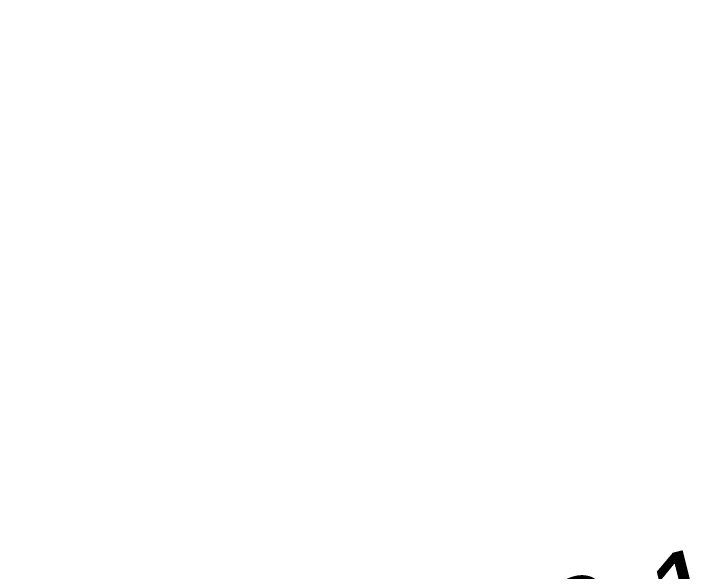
# Model space of a CAD drawing. Header units: metres. Extents: x -0.9 to 62, y -37.3 to 60.
# Drawn here: x 51.826 to 52.415, y 34.869 to 35.338 of the extents above; entities that cross this region are included whole.
import ezdxf

# ---------------------------------------------------------------- set-up
doc = ezdxf.new("R2010")
doc.units = ezdxf.units.M
doc.layers.add('A-ANNO-DIMS', color=7, linetype='Continuous', lineweight=5)
doc.layers.add('A-ANNO-DIMS-25', color=7, linetype='Continuous', lineweight=5)
doc.styles.add('Arial_2', font='arial.ttf', dxfattribs={"height": 0.075})
doc.dimstyles.new('Diagonal_-_2_mm_Arial_-_PRETO', dxfattribs={"dimscale": 0.3048, "dimtxt": 0.076519, "dimasz": 0.246063, "dimexe": 0.19685, "dimexo": 0.123031, "dimgap": 0.04101, "dimtad": 1, "dimrnd": 0.01, "dimzin": 0, "dimdsep": 46, "dimtxsty": 'Arial_2', "dimblk1": 'OBLIQUE', "dimblk2": 'OBLIQUE', "dimsah": 1, "dimcen": 0.09, "dimdle": 0.19685, "dimazin": 0, "dimtfac": 1, "dimtdec": 4, "dimtix": 1, "dimtmove": 0, "dimatfit": 3, "dimfxl": 1, "dimtvp": 1, "dimtolj": 1, "dimtzin": 0, "dimarcsym": 2})

# ---------------------------------------------------------------- blocks, each defined once
blk = doc.blocks.new('DIMBLOCK26-3D_DT_03')
at = {"layer": 'A-ANNO-DIMS-25'}
for p, q in [((52.4353, 34.78755), (52.4353, 34.84062)), ((52.34728, 34.76541), (52.34728, 34.81847)), ((52.34728, 34.76541), (52.4353, 34.78755)), ((52.4353, 34.78755), (52.4353, 34.52514)), ((52.34728, 34.76541), (52.34728, 34.50299))]:
    blk.add_line(p, q, dxfattribs=at)
at = {"layer": 'A-ANNO-DIMS-25', "lineweight": 20}
for p, q in [((52.4353, 34.78755), (52.4683, 34.82902)), ((52.34728, 34.76541), (52.38029, 34.80688)), ((52.4353, 34.78755), (52.40229, 34.74608)), ((52.34728, 34.76541), (52.31428, 34.72393))]:
    blk.add_line(p, q, dxfattribs=at)
at = {"layer": 'A-ANNO-DIMS-25', "color": 0, "insert": (52.26935, 34.85726), "char_height": 0.075, "width": 0.2429787, "attachment_point": 1, "rotation": 14.12283, "line_spacing_factor": 0.941778, "style": 'Arial_2'}
blk.add_mtext('0,10', dxfattribs=at)
blk = doc.blocks.new('_Oblique')
at = {"color": 0, "linetype": 'ByBlock', "lineweight": -2}
blk.add_line((-0.5, -0.5), (0.5, 0.5), dxfattribs=at)
blk = doc.blocks.new('DIMBLOCK27-3D_DT_03')
at = {"layer": 'A-ANNO-DIMS-25', "lineweight": 20}
for p, q in [((53.57951, 35.07544), (53.61252, 35.11692)), ((53.57951, 35.07544), (53.54651, 35.03397)), ((52.4353, 34.78755), (52.4683, 34.82902)), ((52.4353, 34.78755), (52.40229, 34.74608))]:
    blk.add_line(p, q, dxfattribs=at)
at = {"layer": 'A-ANNO-DIMS-25'}
for p, q in [((53.57951, 35.07544), (53.57951, 35.08918)), ((52.4353, 34.78755), (53.57951, 35.07544)), ((53.57951, 35.07544), (53.57951, 35.02237)), ((52.4353, 34.78755), (52.4353, 34.84062)), ((52.4353, 34.78755), (52.4353, 34.52514))]:
    blk.add_line(p, q, dxfattribs=at)
at = {"layer": 'A-ANNO-DIMS-25', "color": 0, "insert": (52.88547, 35.01227), "char_height": 0.075, "width": 0.2429787, "attachment_point": 1, "rotation": 14.12283, "line_spacing_factor": 0.941778, "style": 'Arial_2'}
blk.add_mtext('1,30', dxfattribs=at)
blk = doc.blocks.new('DIMBLOCK33-3D_DT_03')
at = {"layer": 'A-ANNO-DIMS-25'}
for p, q in [((54.27934, 35.54942), (54.27934, 34.385)), ((54.27934, 35.49635), (54.33215, 35.50964)), ((54.27934, 35.49635), (53.63027, 35.33304)), ((54.27934, 34.43807), (54.33215, 34.45136)), ((54.27934, 34.43807), (51.85904, 33.82911))]:
    blk.add_line(p, q, dxfattribs=at)
at = {"layer": 'A-ANNO-DIMS-25', "lineweight": 20}
for p, q in [((54.27934, 35.49635), (54.24633, 35.52122)), ((54.27934, 35.49635), (54.31235, 35.47149)), ((54.27934, 34.43807), (54.24633, 34.46293)), ((54.27934, 34.43807), (54.31235, 34.41321))]:
    blk.add_line(p, q, dxfattribs=at)
at = {"layer": 'A-ANNO-DIMS-25', "color": 0, "insert": (54.17097, 34.8632), "char_height": 0.075, "width": 0.2429787, "attachment_point": 1, "rotation": 90, "line_spacing_factor": 0.941778, "style": 'Arial_2'}
blk.add_mtext('1,20', dxfattribs=at)
blk = doc.blocks.new('DIMBLOCK34-3D_DT_03')
at = {"layer": 'A-ANNO-DIMS-25'}
for p, q in [((54.43996, 36.12364), (54.43996, 34.42541)), ((54.43996, 36.07057), (54.49277, 36.08386)), ((54.43996, 36.07057), (54.02213, 35.96544)), ((54.43996, 34.47848), (54.49277, 34.49177)), ((54.43996, 34.47848), (51.85904, 33.82911))]:
    blk.add_line(p, q, dxfattribs=at)
at = {"layer": 'A-ANNO-DIMS-25', "lineweight": 20}
for p, q in [((54.43996, 36.07057), (54.40696, 36.09544)), ((54.43996, 36.07057), (54.47297, 36.04571)), ((54.43996, 34.47848), (54.40696, 34.50335)), ((54.43996, 34.47848), (54.47297, 34.45362))]:
    blk.add_line(p, q, dxfattribs=at)
at = {"layer": 'A-ANNO-DIMS-25', "color": 0, "insert": (54.33159, 35.17052), "char_height": 0.075, "width": 0.2429787, "attachment_point": 1, "rotation": 90, "line_spacing_factor": 0.941778, "style": 'Arial_2'}
blk.add_mtext('1,80', dxfattribs=at)
blk = doc.blocks.new('DIMBLOCK35-3D_DT_03')
at = {"layer": 'A-ANNO-DIMS-25'}
for p, q in [((54.60486, 36.43048), (54.60486, 34.4669)), ((54.60486, 36.37741), (54.65767, 36.3907)), ((54.60486, 36.37741), (53.61252, 36.12773)), ((54.60486, 34.51997), (54.65767, 34.53326)), ((54.60486, 34.51997), (51.85904, 33.82911))]:
    blk.add_line(p, q, dxfattribs=at)
at = {"layer": 'A-ANNO-DIMS-25', "lineweight": 20}
for p, q in [((54.60486, 36.37741), (54.57186, 36.40228)), ((54.60486, 36.37741), (54.63787, 36.35255)), ((54.60486, 34.51997), (54.57186, 34.54484)), ((54.60486, 34.51997), (54.63787, 34.49511))]:
    blk.add_line(p, q, dxfattribs=at)
at = {"layer": 'A-ANNO-DIMS-25', "color": 0, "insert": (54.49649, 35.34468), "char_height": 0.075, "width": 0.2429787, "attachment_point": 1, "rotation": 90, "line_spacing_factor": 0.941778, "style": 'Arial_2'}
blk.add_mtext('2,10', dxfattribs=at)

msp = doc.modelspace()

# ---------------------------------------------------------------- dimensions: what is measured, and where the dimension line sits
at = {"layer": 'A-ANNO-DIMS'}
for base, p1, p2, angle, override, picture, middle in [((54.60486, 33.8208), (53.57951, 36.11943), (51.82603, 33.8208), 90, {"dimpost": '<>', "dimfxl": 2.891086}, 'DIMBLOCK35-3D_DT_03', (54.55404, 34.97012)), ((54.43996, 33.8208), (53.98912, 35.95714), (51.82603, 33.8208), 90, {"dimpost": '<>', "dimfxl": 3.040212}, 'DIMBLOCK34-3D_DT_03', (54.38981, 34.88897)), ((54.27934, 33.8208), (53.59727, 35.32474), (51.82603, 33.8208), 90, {"dimpost": '<>', "dimfxl": 2.323596}, 'DIMBLOCK33-3D_DT_03', (54.22855, 34.57277)), ((53.59061, 35.07824), (52.4353, 34.49197), (53.57951, 35.12235), 14.12283, {"dimpost": '<>', "dimfxl": 1.306373}, 'DIMBLOCK27-3D_DT_03', (52.96559, 34.97335)), ((52.36536, 34.76995), (52.34728, 34.46982), (52.4353, 34.49197), 14.12283, {"dimpost": '<>', "dimfxl": 0.09076}, 'DIMBLOCK26-3D_DT_03', (52.30895, 34.80814))]:
    dim = msp.add_linear_dim(base=base, p1=p1, p2=p2, angle=angle, dimstyle='Diagonal_-_2_mm_Arial_-_PRETO', override=override, dxfattribs=at)
    dim.commit()
    dim.dimension.update_dxf_attribs({"geometry": picture, "text_midpoint": middle})

doc.saveas('drawing.dxf')
